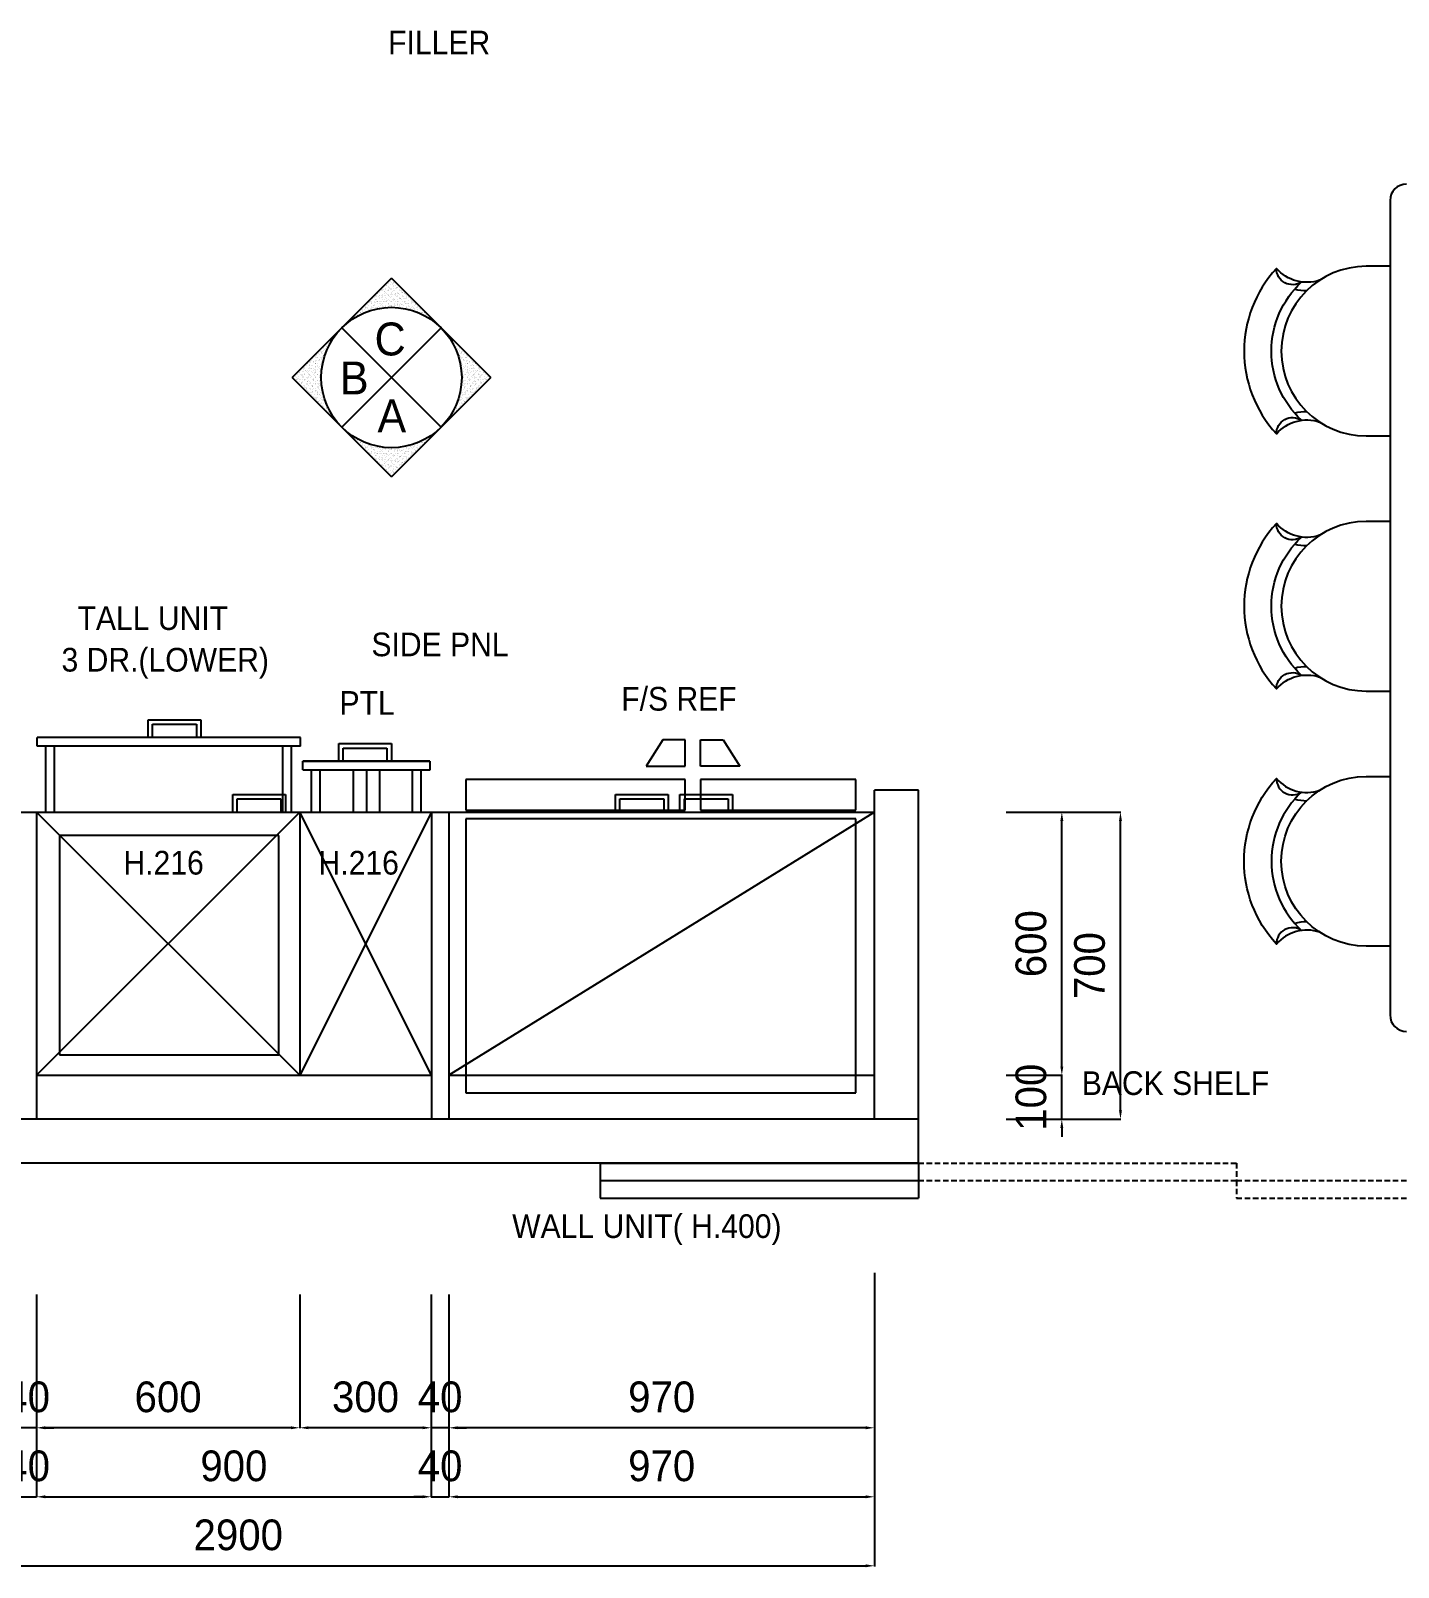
# Model space of a CAD drawing. Extents: x 0 to 79700, y -68 to 28499.
# Drawn here: x 23913 to 27030, y 15118 to 18620 of the extents above; entities that cross this region are included whole.
import ezdxf

# ---------------------------------------------------------------- set-up
doc = ezdxf.new("R2010")
doc.units = 0
doc.header["$LTSCALE"] = 50
doc.header["$MEASUREMENT"] = 0
doc.header["$PDMODE"] = 3
doc.linetypes.add('HIDDEN', pattern=[0.375, 0.25, -0.125])
doc.linetypes.add('HIDDEN2', pattern=[0.1875, 0.125, -0.0625])
doc.layers.get('0').update_dxf_attribs({"linetype": 'CONTINUOUS'})
doc.layers.get('DEFPOINTS').update_dxf_attribs({"linetype": 'CONTINUOUS'})
for name, color, linetype in [('DR', 7, 'CONTINUOUS'), ('FUR', 4, 'CONTINUOUS'), ('WALL', 2, 'CONTINUOUS')]:
    doc.layers.add(name, color=color, linetype=linetype)
doc.styles.add('돋움', font='')
doc.styles.get('돋움').set_extended_font_data('Dotum')
doc.dimstyles.new('KS', dxfattribs={"dimtxt": 70, "dimasz": 20, "dimexe": 1.2, "dimexo": 500, "dimtad": 0, "dimtoh": 1, "dimdec": 4, "dimdsep": 46, "dimtxsty": '돋움', "dimcen": 2.5, "dimadec": 0, "dimazin": 0, "dimtfac": 1, "dimtdec": 4, "dimtix": 1, "dimtmove": 1, "dimatfit": 3, "dimfxl": 1, "dimtvp": 1, "dimtolj": 1, "dimtzin": 0, "dimarcsym": 0})

# ---------------------------------------------------------------- blocks, each defined once
blk = doc.blocks.new('*D41')
at = {"color": 0, "linetype": 'Continuous', "lineweight": -2, "transparency": 16777216}
for p, q in [((22935.9, 15739.2), (22935.9, 15119.9)), ((25835.9, 15739.2), (25835.9, 15119.9)), ((22955.9, 15121.1), (25815.9, 15121.1))]:
    blk.add_line(p, q, dxfattribs=at)
at = {"color": 0, "linetype": 'Continuous', "transparency": 16777216}
for points in [[(22955.9, 15124.4), (22955.9, 15117.8), (22935.9, 15121.1)], [(25815.9, 15124.4), (25815.9, 15117.8), (25835.9, 15121.1)]]:
    blk.add_solid(points, dxfattribs=at)
at = {"layer": 'DEFPOINTS', "color": 0, "linetype": 'Continuous', "transparency": 16777216}
for p in [(22935.9, 16139.2), (25835.9, 16139.2), (25835.9, 15121.1)]:
    blk.add_point(p, dxfattribs=at)
at = {"color": 0, "linetype": 'Continuous', "transparency": 16777216, "insert": (24385.9, 15191.2), "char_height": 70, "attachment_point": 5, "style": '돋움'}
blk.add_mtext('\\A1;2900', dxfattribs=at)
blk = doc.blocks.new('*D51')
at = {"color": 0, "linetype": 'Continuous', "lineweight": -2, "transparency": 16777216}
for p, q in [((23925.9, 15739.2), (23925.9, 15277.2)), ((23865.9, 15278.4), (23845.9, 15278.4)), ((23885.9, 15278.4), (23925.9, 15278.4)), ((23945.9, 15278.4), (23965.9, 15278.4))]:
    blk.add_line(p, q, dxfattribs=at)
at = {"color": 0, "linetype": 'Continuous', "transparency": 16777216}
for points in [[(23865.9, 15281.8), (23865.9, 15275.1), (23885.9, 15278.4)], [(23945.9, 15281.8), (23945.9, 15275.1), (23925.9, 15278.4)]]:
    blk.add_solid(points, dxfattribs=at)
at = {"layer": 'DEFPOINTS', "color": 0, "linetype": 'Continuous', "transparency": 16777216}
for p in [(23885.9, 16139.2), (23925.9, 16139.2), (23925.9, 15278.4)]:
    blk.add_point(p, dxfattribs=at)
at = {"color": 0, "linetype": 'Continuous', "transparency": 16777216, "insert": (23905.9, 15348.5), "char_height": 70, "attachment_point": 5, "style": '돋움'}
blk.add_mtext('\\A1;40', dxfattribs=at)
blk = doc.blocks.new('*D52')
at = {"color": 0, "linetype": 'Continuous', "lineweight": -2, "transparency": 16777216}
for p, q in [((24825.9, 15739.2), (24825.9, 15277.2)), ((23945.9, 15278.4), (24805.9, 15278.4))]:
    blk.add_line(p, q, dxfattribs=at)
at = {"color": 0, "linetype": 'Continuous', "transparency": 16777216}
for points in [[(23945.9, 15281.8), (23945.9, 15275.1), (23925.9, 15278.4)], [(24805.9, 15281.8), (24805.9, 15275.1), (24825.9, 15278.4)]]:
    blk.add_solid(points, dxfattribs=at)
at = {"layer": 'DEFPOINTS', "color": 0, "linetype": 'Continuous', "transparency": 16777216}
for p in [(23925.9, 16139.2), (24825.9, 16139.2), (24825.9, 15278.4)]:
    blk.add_point(p, dxfattribs=at)
at = {"color": 0, "linetype": 'Continuous', "transparency": 16777216, "insert": (24375.9, 15348.5), "char_height": 70, "attachment_point": 5, "style": '돋움'}
blk.add_mtext('\\A1;900', dxfattribs=at)
blk = doc.blocks.new('*D53')
at = {"color": 0, "linetype": 'Continuous', "lineweight": -2, "transparency": 16777216}
for p, q in [((24865.9, 15739.2), (24865.9, 15277.2)), ((24805.9, 15278.4), (24785.9, 15278.4)), ((24825.9, 15278.4), (24865.9, 15278.4)), ((24885.9, 15278.4), (24905.9, 15278.4))]:
    blk.add_line(p, q, dxfattribs=at)
at = {"color": 0, "linetype": 'Continuous', "transparency": 16777216}
for points in [[(24805.9, 15281.8), (24805.9, 15275.1), (24825.9, 15278.4)], [(24885.9, 15281.8), (24885.9, 15275.1), (24865.9, 15278.4)]]:
    blk.add_solid(points, dxfattribs=at)
at = {"layer": 'DEFPOINTS', "color": 0, "linetype": 'Continuous', "transparency": 16777216}
for p in [(24825.9, 16139.2), (24865.9, 16139.2), (24865.9, 15278.4)]:
    blk.add_point(p, dxfattribs=at)
at = {"color": 0, "linetype": 'Continuous', "transparency": 16777216, "insert": (24845.9, 15348.5), "char_height": 70, "attachment_point": 5, "style": '돋움'}
blk.add_mtext('\\A1;40', dxfattribs=at)
blk = doc.blocks.new('*D54')
at = {"color": 0, "linetype": 'Continuous', "lineweight": -2, "transparency": 16777216}
for p, q in [((25835.9, 15739.2), (25835.9, 15277.2)), ((24885.9, 15278.4), (25815.9, 15278.4))]:
    blk.add_line(p, q, dxfattribs=at)
at = {"color": 0, "linetype": 'Continuous', "transparency": 16777216}
for points in [[(24885.9, 15281.8), (24885.9, 15275.1), (24865.9, 15278.4)], [(25815.9, 15281.8), (25815.9, 15275.1), (25835.9, 15278.4)]]:
    blk.add_solid(points, dxfattribs=at)
at = {"layer": 'DEFPOINTS', "color": 0, "linetype": 'Continuous', "transparency": 16777216}
for p in [(24865.9, 16139.2), (25835.9, 16139.2), (25835.9, 15278.4)]:
    blk.add_point(p, dxfattribs=at)
at = {"color": 0, "linetype": 'Continuous', "transparency": 16777216, "insert": (25350.9, 15348.5), "char_height": 70, "attachment_point": 5, "style": '돋움'}
blk.add_mtext('\\A1;970', dxfattribs=at)
blk = doc.blocks.new('*D55')
at = {"color": 0, "linetype": 'Continuous', "lineweight": -2, "transparency": 16777216}
for p, q in [((25835.9, 15789.2), (25835.9, 15434.5)), ((24865.9, 15739.2), (24865.9, 15434.5)), ((25815.9, 15435.7), (24885.9, 15435.7))]:
    blk.add_line(p, q, dxfattribs=at)
at = {"color": 0, "linetype": 'Continuous', "transparency": 16777216}
for points in [[(24885.9, 15439.1), (24885.9, 15432.4), (24865.9, 15435.7)], [(25815.9, 15439.1), (25815.9, 15432.4), (25835.9, 15435.7)]]:
    blk.add_solid(points, dxfattribs=at)
at = {"layer": 'DEFPOINTS', "color": 0, "linetype": 'Continuous', "transparency": 16777216}
for p in [(25835.9, 16889.2), (24865.9, 16839.2), (24865.9, 15435.7)]:
    blk.add_point(p, dxfattribs=at)
at = {"color": 0, "linetype": 'Continuous', "transparency": 16777216, "insert": (25350.9, 15505.8), "char_height": 70, "attachment_point": 5, "style": '돋움'}
blk.add_mtext('\\A1;970', dxfattribs=at)
blk = doc.blocks.new('*D56')
at = {"color": 0, "linetype": 'Continuous', "lineweight": -2, "transparency": 16777216}
for p, q in [((24825.9, 15739.2), (24825.9, 15434.5)), ((24805.9, 15435.7), (24785.9, 15435.7)), ((24865.9, 15435.7), (24825.9, 15435.7)), ((24885.9, 15435.7), (24905.9, 15435.7))]:
    blk.add_line(p, q, dxfattribs=at)
at = {"color": 0, "linetype": 'Continuous', "transparency": 16777216}
for points in [[(24805.9, 15439.1), (24805.9, 15432.4), (24825.9, 15435.7)], [(24885.9, 15439.1), (24885.9, 15432.4), (24865.9, 15435.7)]]:
    blk.add_solid(points, dxfattribs=at)
at = {"layer": 'DEFPOINTS', "color": 0, "linetype": 'Continuous', "transparency": 16777216}
for p in [(24825.9, 16839.2), (24865.9, 16839.2), (24825.9, 15435.7)]:
    blk.add_point(p, dxfattribs=at)
at = {"color": 0, "linetype": 'Continuous', "transparency": 16777216, "insert": (24845.9, 15505.8), "char_height": 70, "attachment_point": 5, "style": '돋움'}
blk.add_mtext('\\A1;40', dxfattribs=at)
blk = doc.blocks.new('*D57')
at = {"color": 0, "linetype": 'Continuous', "lineweight": -2, "transparency": 16777216}
for p, q in [((24525.9, 15739.2), (24525.9, 15434.5)), ((24805.9, 15435.7), (24545.9, 15435.7))]:
    blk.add_line(p, q, dxfattribs=at)
at = {"color": 0, "linetype": 'Continuous', "transparency": 16777216}
for points in [[(24545.9, 15439.1), (24545.9, 15432.4), (24525.9, 15435.7)], [(24805.9, 15439.1), (24805.9, 15432.4), (24825.9, 15435.7)]]:
    blk.add_solid(points, dxfattribs=at)
at = {"layer": 'DEFPOINTS', "color": 0, "linetype": 'Continuous', "transparency": 16777216}
for p in [(24525.9, 16839.2), (24825.9, 16839.2), (24525.9, 15435.7)]:
    blk.add_point(p, dxfattribs=at)
at = {"color": 0, "linetype": 'Continuous', "transparency": 16777216, "insert": (24675.9, 15505.8), "char_height": 70, "attachment_point": 5, "style": '돋움'}
blk.add_mtext('\\A1;300', dxfattribs=at)
blk = doc.blocks.new('*D58')
at = {"color": 0, "linetype": 'Continuous', "lineweight": -2, "transparency": 16777216}
for p, q in [((23925.9, 15739.2), (23925.9, 15434.5)), ((24505.9, 15435.7), (23945.9, 15435.7))]:
    blk.add_line(p, q, dxfattribs=at)
at = {"color": 0, "linetype": 'Continuous', "transparency": 16777216}
for points in [[(23945.9, 15439.1), (23945.9, 15432.4), (23925.9, 15435.7)], [(24505.9, 15439.1), (24505.9, 15432.4), (24525.9, 15435.7)]]:
    blk.add_solid(points, dxfattribs=at)
at = {"layer": 'DEFPOINTS', "color": 0, "linetype": 'Continuous', "transparency": 16777216}
for p in [(23925.9, 16839.2), (24525.9, 16839.2), (23925.9, 15435.7)]:
    blk.add_point(p, dxfattribs=at)
at = {"color": 0, "linetype": 'Continuous', "transparency": 16777216, "insert": (24225.9, 15505.8), "char_height": 70, "attachment_point": 5, "style": '돋움'}
blk.add_mtext('\\A1;600', dxfattribs=at)
blk = doc.blocks.new('*D59')
at = {"color": 0, "linetype": 'Continuous', "lineweight": -2, "transparency": 16777216}
for p, q in [((23885.9, 15739.2), (23885.9, 15434.5)), ((23865.9, 15435.7), (23845.9, 15435.7)), ((23925.9, 15435.7), (23885.9, 15435.7)), ((23945.9, 15435.7), (23965.9, 15435.7))]:
    blk.add_line(p, q, dxfattribs=at)
at = {"color": 0, "linetype": 'Continuous', "transparency": 16777216}
for points in [[(23865.9, 15439.1), (23865.9, 15432.4), (23885.9, 15435.7)], [(23945.9, 15439.1), (23945.9, 15432.4), (23925.9, 15435.7)]]:
    blk.add_solid(points, dxfattribs=at)
at = {"layer": 'DEFPOINTS', "color": 0, "linetype": 'Continuous', "transparency": 16777216}
for p in [(23885.9, 16839.2), (23925.9, 16839.2), (23885.9, 15435.7)]:
    blk.add_point(p, dxfattribs=at)
at = {"color": 0, "linetype": 'Continuous', "transparency": 16777216, "insert": (23905.9, 15505.8), "char_height": 70, "attachment_point": 5, "style": '돋움'}
blk.add_mtext('\\A1;40', dxfattribs=at)
blk = doc.blocks.new('REF-F')
at = {"color": 7, "linetype": 'HIDDEN2', "ltscale": 500}
for p, q in [((449, 804.5), (410.7, 744.4)), ((500, 804.5), (449, 804.5)), ((500, 744.4), (500, 804.5)), ((535, 804.5), (586, 804.5)), ((535, 744.4), (535, 804.5)), ((586, 804.5), (624.3, 744.4)), ((410.7, 744.4), (500, 744.4)), ((624.3, 744.4), (535, 744.4)), ((500, 714.4), (0, 714.4)), ((0, 714.4), (0, 644.4)), ((500, 644.4), (500, 714.4)), ((889, 714.4), (535, 714.4)), ((535, 714.4), (535, 644.4)), ((889, 644.4), (889, 714.4)), ((0, 644.4), (500, 644.4)), ((535, 644.4), (889, 644.4)), ((889, 624.4), (0, 624.4)), ((0, 624.4), (0, 0)), ((889, 0), (889, 624.4)), ((0, 0), (889, 0))]:
    blk.add_line(p, q, dxfattribs=at)
blk = doc.blocks.new('PTL')
at = {"color": 7, "linetype": 'Continuous'}
for p, q in [((-20, 96), (-20, 116)), ((270.1, 96), (270.1, 116)), ((-20, 96), (270.1, 96)), ((0, 0), (0, 96)), ((20, 0), (20, 96)), ((230.1, 0), (230.1, 96)), ((250.1, 0), (250.1, 96))]:
    blk.add_line(p, q, dxfattribs=at)
at = {"color": 7, "linetype": 'Continuous', "ltscale": 500}
for p, q in [((95, 96), (95, 0)), ((125, 96), (125, 0)), ((155, 96), (155, 0))]:
    blk.add_line(p, q, dxfattribs=at)
at = {"color": 7, "linetype": 'Continuous', "const_width": 5}
blk.add_lwpolyline([(-20, 116), (270.1, 116)], dxfattribs=at)
blk = doc.blocks.new('HANDLE')
at = {"color": 7, "linetype": 'Continuous', "ltscale": 500}
for p, q in [((92.2, 69.1), (212.2, 69.1)), ((92.2, 29.1), (92.2, 69.1)), ((102.2, 59.1), (202.2, 59.1)), ((102.2, 29.1), (102.2, 59.1)), ((202.2, 59.1), (202.2, 29.1)), ((212.2, 69.1), (212.2, 29.1))]:
    blk.add_line(p, q, dxfattribs=at)
blk = doc.blocks.new('D60')
at = {"color": 7, "linetype": 'Continuous'}
for p, q in [((-59.3, 250.3), (90.7, 250.3)), ((90.7, -329.7), (90.7, 270.3)), ((90.7, 270.3), (110.7, 270.3)), ((110.7, -329.7), (110.7, 270.3)), ((-59.3, 230.3), (90.7, 230.3)), ((-59.3, -289.7), (90.7, -289.7)), ((-59.3, -309.7), (90.7, -309.7)), ((90.7, -329.7), (110.7, -329.7))]:
    blk.add_line(p, q, dxfattribs=at)
blk = doc.blocks.new('DW')
at = {"color": 7, "linetype": 'HIDDEN2', "ltscale": 500}
for p, q in [((500, 500), (0, 500)), ((0, 500), (0, 0)), ((500, 0), (500, 500)), ((0, 0), (500, 0))]:
    blk.add_line(p, q, dxfattribs=at)
blk = doc.blocks.new('*X27')
at = {"color": 0, "linetype": 'Continuous'}
for p, q in [((3706.6, 5782.1), (3706.6, 5782.1)), ((3708.7, 5780.7), (3708.7, 5780.7)), ((3710.3, 5784.2), (3710.3, 5784.2)), ((3710.8, 5783.3), (3710.8, 5783.3)), ((3711.8, 5781.3), (3711.8, 5781.3)), ((3712.2, 5788.4), (3712.2, 5788.4)), ((3713.4, 5783.7), (3713.4, 5783.7)), ((3715.3, 5779.6), (3715.3, 5779.6)), ((3717.5, 5784.2), (3717.5, 5784.2)), ((3717.8, 5785.9), (3717.8, 5785.9)), ((3718.1, 5794.6), (3718.1, 5794.6)), ((3720.1, 5793.4), (3720.1, 5793.4)), ((3720.2, 5793.3), (3720.2, 5793.3)), ((3721, 5792.5), (3721, 5792.5)), ((3722.2, 5782.1), (3722.2, 5782.1)), ((3722.3, 5797.8), (3722.3, 5797.8)), ((3723.8, 5801), (3723.8, 5801)), ((3724.3, 5800.7), (3724.3, 5800.7)), ((3724.3, 5785.1), (3724.3, 5785.1)), ((3724.3, 5780.8), (3724.3, 5780.8)), ((3724.6, 5791.1), (3724.6, 5791.1)), ((3724.9, 5781.5), (3724.9, 5781.5)), ((3725.4, 5788.5), (3725.4, 5788.5)), ((3726.3, 5798.3), (3726.3, 5798.3)), ((3726.9, 5785.5), (3726.9, 5785.5)), ((3727.8, 5788.5), (3727.8, 5788.5)), ((3729.6, 5807.2), (3729.6, 5807.2)), ((3730.1, 5802.3), (3730.1, 5802.3)), ((3730.3, 5784), (3730.3, 5784)), ((3730.7, 5805.7), (3730.7, 5805.7)), ((3730.9, 5786), (3730.9, 5786)), ((3731, 5796), (3731, 5796)), ((3731.3, 5786.4), (3731.3, 5786.4)), ((3731.3, 5783.1), (3731.3, 5783.1)), ((3731.8, 5805.8), (3731.8, 5805.8)), ((3733.1, 5799.2), (3733.1, 5799.2)), ((3733.7, 5794.7), (3733.7, 5794.7)), ((3735.1, 5797.8), (3735.1, 5797.8)), ((3735.6, 5779.2), (3735.6, 5779.2)), ((3735.7, 5799.6), (3735.7, 5799.6)), ((3735.8, 5793.3), (3735.8, 5793.3)), ((3736, 5796.9), (3736, 5796.9)), ((3737.1, 5800.7), (3737.1, 5800.7)), ((3737.4, 5791), (3737.4, 5791)), ((3737.7, 5786.9), (3737.7, 5786.9)), ((3737.7, 5782.1), (3737.7, 5782.1)), ((3737.7, 5781.4), (3737.7, 5781.4)), ((3739.3, 5801), (3739.3, 5801)), ((3739.8, 5800.1), (3739.8, 5800.1)), ((3739.8, 5780.8), (3739.8, 5780.8)), ((3740.3, 5787.2), (3740.3, 5787.2)), ((3740.4, 5792.9), (3740.4, 5792.9)), ((3743.4, 5788.5), (3743.4, 5788.5)), ((3744.1, 5796.2), (3744.1, 5796.2)), ((3744.4, 5787.8), (3744.4, 5787.8)), ((3744.4, 5786.6), (3744.4, 5786.6)), ((3745.4, 5788.4), (3745.4, 5788.4)), ((3746.3, 5787.5), (3746.3, 5787.5)), ((3750.6, 5783.5), (3750.6, 5783.5)), ((3751.2, 5788.7), (3751.2, 5788.7)), ((3751.2, 5781.9), (3751.2, 5781.9)), ((3753.3, 5782.2), (3753.3, 5782.2)), ((3755.4, 5780.8), (3755.4, 5780.8)), ((3670.7, 5747.8), (3670.7, 5747.8)), ((3672, 5744.4), (3672, 5744.4)), ((3677.6, 5750.8), (3677.6, 5750.8)), ((3679.4, 5756.4), (3679.4, 5756.4)), ((3679.6, 5753.4), (3679.6, 5753.4)), ((3679.7, 5746.8), (3679.7, 5746.8)), ((3680.5, 5757), (3680.5, 5757)), ((3681.4, 5756.2), (3681.4, 5756.2)), ((3682.2, 5753.7), (3682.2, 5753.7)), ((3683.5, 5757), (3683.5, 5757)), ((3685.6, 5755.6), (3685.6, 5755.6)), ((3685.7, 5752.2), (3685.7, 5752.2)), ((3686.1, 5761.6), (3686.1, 5761.6)), ((3686.3, 5754.2), (3686.3, 5754.2)), ((3686.5, 5752), (3686.5, 5752)), ((3687.6, 5744.5), (3687.6, 5744.5)), ((3689.2, 5763.3), (3689.2, 5763.3)), ((3690.5, 5766), (3690.5, 5766)), ((3690.7, 5747.6), (3690.7, 5747.6)), ((3691.1, 5767.8), (3691.1, 5767.8)), ((3691.6, 5746.8), (3691.6, 5746.8)), ((3692.6, 5766.5), (3692.6, 5766.5)), ((3692.9, 5756.9), (3692.9, 5756.9)), ((3693.1, 5755.1), (3693.1, 5755.1)), ((3693.2, 5750.8), (3693.2, 5750.8)), ((3693.2, 5747.3), (3693.2, 5747.3)), ((3695, 5769.5), (3695, 5769.5)), ((3695.2, 5768.3), (3695.2, 5768.3)), ((3695.5, 5761.4), (3695.5, 5761.4)), ((3695.7, 5755.5), (3695.7, 5755.5)), ((3696.4, 5760.6), (3696.4, 5760.6)), ((3697.2, 5768.2), (3697.2, 5768.2)), ((3698.6, 5771.2), (3698.6, 5771.2)), ((3698.9, 5761.5), (3698.9, 5761.5)), ((3699.1, 5757), (3699.1, 5757)), ((3699.3, 5751.9), (3699.3, 5751.9)), ((3699.8, 5756), (3699.8, 5756)), ((3700.3, 5775.2), (3700.3, 5775.2)), ((3700.7, 5775.9), (3700.7, 5775.9)), ((3700.8, 5756.6), (3700.8, 5756.6)), ((3701.2, 5774.4), (3701.2, 5774.4)), ((3701.2, 5755.7), (3701.2, 5755.7)), ((3702, 5769.2), (3702, 5769.2)), ((3703.1, 5744.5), (3703.1, 5744.5)), ((3704.6, 5769.6), (3704.6, 5769.6)), ((3704.7, 5763.4), (3704.7, 5763.4)), ((3705.4, 5776.3), (3705.4, 5776.3)), ((3705.5, 5770.4), (3705.5, 5770.4)), ((3705.7, 5766.7), (3705.7, 5766.7)), ((3705.7, 5752), (3705.7, 5752)), ((3706, 5757.1), (3706, 5757.1)), ((3706.3, 5747.4), (3706.3, 5747.4)), ((3706.6, 5756.9), (3706.6, 5756.9)), ((3706.7, 5751.2), (3706.7, 5751.2)), ((3708.6, 5770.1), (3708.6, 5770.1)), ((3708.8, 5750.8), (3708.8, 5750.8)), ((3709.2, 5757.2), (3709.2, 5757.2)), ((3710.5, 5765.8), (3710.5, 5765.8)), ((3710.6, 5769.6), (3710.6, 5769.6)), ((3711, 5747.2), (3711, 5747.2)), ((3711.2, 5744.6), (3711.2, 5744.6)), ((3711.4, 5765), (3711.4, 5765)), ((3712.1, 5771.7), (3712.1, 5771.7)), ((3712.4, 5762), (3712.4, 5762)), ((3712.7, 5768.2), (3712.7, 5768.2)), ((3712.8, 5752.4), (3712.8, 5752.4)), ((3713.2, 5757.8), (3713.2, 5757.8)), ((3713.8, 5744.9), (3713.8, 5744.9)), ((3714.7, 5757), (3714.7, 5757)), ((3715.4, 5771), (3715.4, 5771)), ((3715.8, 5761), (3715.8, 5761)), ((3716.2, 5778.8), (3716.2, 5778.8)), ((3716.3, 5775.9), (3716.3, 5775.9)), ((3716.8, 5755.7), (3716.8, 5755.7)), ((3717.8, 5745.4), (3717.8, 5745.4)), ((3718, 5771.4), (3718, 5771.4)), ((3718.2, 5776.3), (3718.2, 5776.3)), ((3718.5, 5766.6), (3718.5, 5766.6)), ((3718.7, 5744.5), (3718.7, 5744.5)), ((3718.8, 5757), (3718.8, 5757)), ((3719.1, 5747.4), (3719.1, 5747.4)), ((3720, 5758.7), (3720, 5758.7)), ((3720.3, 5763.4), (3720.3, 5763.4)), ((3720.6, 5774.8), (3720.6, 5774.8)), ((3720.8, 5756.4), (3720.8, 5756.4)), ((3721.7, 5755.6), (3721.7, 5755.6)), ((3722.1, 5771.9), (3722.1, 5771.9)), ((3722.6, 5759), (3722.6, 5759)), ((3724.4, 5750.9), (3724.4, 5750.9)), ((3724.6, 5746.3), (3724.6, 5746.3)), ((3725.2, 5771.8), (3725.2, 5771.8)), ((3725.5, 5770.2), (3725.5, 5770.2)), ((3725.5, 5762.2), (3725.5, 5762.2)), ((3725.8, 5752.6), (3725.8, 5752.6)), ((3726, 5751.6), (3726, 5751.6)), ((3726.2, 5769.6), (3726.2, 5769.6)), ((3726.5, 5769.4), (3726.5, 5769.4)), ((3726.7, 5759.5), (3726.7, 5759.5)), ((3727.2, 5746.7), (3727.2, 5746.7)), ((3728.3, 5768.2), (3728.3, 5768.2)), ((3728.9, 5772.8), (3728.9, 5772.8)), ((3730.2, 5757.1), (3730.2, 5757.1)), ((3730.8, 5765.4), (3730.8, 5765.4)), ((3731, 5747), (3731, 5747)), ((3731.3, 5747.2), (3731.3, 5747.2)), ((3731.5, 5773.1), (3731.5, 5773.1)), ((3731.7, 5776.8), (3731.7, 5776.8)), ((3731.9, 5775.9), (3731.9, 5775.9)), ((3731.9, 5746.2), (3731.9, 5746.2)), ((3732, 5767.1), (3732, 5767.1)), ((3732.3, 5757.5), (3732.3, 5757.5)), ((3732.3, 5755.7), (3732.3, 5755.7)), ((3732.6, 5747.9), (3732.6, 5747.9)), ((3733.5, 5760.4), (3733.5, 5760.4)), ((3734.3, 5744.6), (3734.3, 5744.6)), ((3735.5, 5773.7), (3735.5, 5773.7)), ((3735.8, 5760.8), (3735.8, 5760.8)), ((3735.9, 5763.4), (3735.9, 5763.4)), ((3736.1, 5760.8), (3736.1, 5760.8)), ((3736.7, 5760), (3736.7, 5760)), ((3738, 5771.8), (3738, 5771.8)), ((3738.1, 5748.1), (3738.1, 5748.1)), ((3738.3, 5762.1), (3738.3, 5762.1)), ((3738.6, 5752.5), (3738.6, 5752.5)), ((3739.9, 5750.9), (3739.9, 5750.9)), ((3740.1, 5761.3), (3740.1, 5761.3)), ((3740.6, 5774.6), (3740.6, 5774.6)), ((3740.7, 5748.4), (3740.7, 5748.4)), ((3741.1, 5756), (3741.1, 5756)), ((3741.5, 5773.7), (3741.5, 5773.7)), ((3741.8, 5769.6), (3741.8, 5769.6)), ((3742.3, 5774.6), (3742.3, 5774.6)), ((3743.9, 5768.3), (3743.9, 5768.3)), ((3744.8, 5776.9), (3744.8, 5776.9)), ((3744.8, 5749), (3744.8, 5749)), ((3744.9, 5774.9), (3744.9, 5774.9)), ((3745.1, 5767.3), (3745.1, 5767.3)), ((3745.4, 5757.7), (3745.4, 5757.7)), ((3745.7, 5748), (3745.7, 5748)), ((3745.8, 5769.8), (3745.8, 5769.8)), ((3745.8, 5757.1), (3745.8, 5757.1)), ((3746, 5751.4), (3746, 5751.4)), ((3746.9, 5762.2), (3746.9, 5762.2)), ((3747, 5750.6), (3747, 5750.6)), ((3747.4, 5776), (3747.4, 5776)), ((3747.9, 5755.8), (3747.9, 5755.8)), ((3749, 5775.4), (3749, 5775.4)), ((3749.5, 5762.6), (3749.5, 5762.6)), ((3749.8, 5744.6), (3749.8, 5744.6)), ((3750.8, 5765.2), (3750.8, 5765.2)), ((3751.3, 5746.6), (3751.3, 5746.6)), ((3751.5, 5772.2), (3751.5, 5772.2)), ((3751.5, 5763.4), (3751.5, 5763.4)), ((3751.6, 5749.9), (3751.6, 5749.9)), ((3751.7, 5764.4), (3751.7, 5764.4)), ((3751.8, 5762.6), (3751.8, 5762.6)), ((3752.1, 5753), (3752.1, 5753)), ((3753.6, 5763.1), (3753.6, 5763.1)), ((3754.2, 5750.2), (3754.2, 5750.2)), ((3755.5, 5750.9), (3755.5, 5750.9)), ((3755.6, 5779), (3755.6, 5779)), ((3755.8, 5776.3), (3755.8, 5776.3)), ((3756.1, 5760.4), (3756.1, 5760.4)), ((3756.5, 5778.1), (3756.5, 5778.1)), ((3757.3, 5769.6), (3757.3, 5769.6)), ((3757.5, 5776.9), (3757.5, 5776.9)), ((3757.9, 5767.2), (3757.9, 5767.2)), ((3758.2, 5757.6), (3758.2, 5757.6)), ((3758.2, 5750.8), (3758.2, 5750.8)), ((3758.4, 5776.7), (3758.4, 5776.7)), ((3758.5, 5748), (3758.5, 5748)), ((3759.4, 5768.3), (3759.4, 5768.3)), ((3760.4, 5764), (3760.4, 5764)), ((3760.9, 5774.2), (3760.9, 5774.2)), ((3761.1, 5755.8), (3761.1, 5755.8)), ((3761.4, 5757.1), (3761.4, 5757.1)), ((3762, 5755), (3762, 5755)), ((3762.5, 5777.2), (3762.5, 5777.2)), ((3763, 5776), (3763, 5776)), ((3763, 5764.3), (3763, 5764.3)), ((3763.5, 5755.8), (3763.5, 5755.8)), ((3764.6, 5772.4), (3764.6, 5772.4)), ((3764.9, 5762.8), (3764.9, 5762.8)), ((3765, 5751.6), (3765, 5751.6)), ((3765.2, 5753.1), (3765.2, 5753.1)), ((3765.4, 5744.6), (3765.4, 5744.6)), ((3765.9, 5769.6), (3765.9, 5769.6)), ((3766.3, 5751), (3766.3, 5751)), ((3766.8, 5768.7), (3766.8, 5768.7)), ((3767, 5763.5), (3767, 5763.5)), ((3767.1, 5764.9), (3767.1, 5764.9)), ((3767.6, 5752), (3767.6, 5752)), ((3771.1, 5764.8), (3771.1, 5764.8)), ((3771.1, 5751), (3771.1, 5751)), ((3771.3, 5746.4), (3771.3, 5746.4)), ((3771.4, 5767.7), (3771.4, 5767.7)), ((3771.7, 5758.1), (3771.7, 5758.1)), ((3771.7, 5752.5), (3771.7, 5752.5)), ((3772, 5748.5), (3772, 5748.5)), ((3772.2, 5745.6), (3772.2, 5745.6)), ((3773.9, 5765.8), (3773.9, 5765.8)), ((3776.1, 5760.2), (3776.1, 5760.2)), ((3776.9, 5757.2), (3776.9, 5757.2)), ((3777, 5759.4), (3777, 5759.4)), ((3777.7, 5762.7), (3777.7, 5762.7)), ((3778, 5753.1), (3778, 5753.1)), ((3778.5, 5753.4), (3778.5, 5753.4)), ((3779, 5755.8), (3779, 5755.8)), ((3781, 5744.6), (3781, 5744.6)), ((3781.1, 5753.8), (3781.1, 5753.8)), ((3781.4, 5755.4), (3781.4, 5755.4)), ((3785.1, 5754.3), (3785.1, 5754.3)), ((3785.1, 5748.6), (3785.1, 5748.6)), ((3786.4, 5750.8), (3786.4, 5750.8)), ((3786.6, 5751), (3786.6, 5751)), ((3787.3, 5750), (3787.3, 5750)), ((3791.6, 5746), (3791.6, 5746)), ((3796.5, 5744.7), (3796.5, 5744.7)), ((3635.3, 5712.7), (3635.3, 5712.7)), ((3641.3, 5717.3), (3641.3, 5717.3)), ((3648, 5722.5), (3648, 5722.5)), ((3648.5, 5723.4), (3648.5, 5723.4)), ((3651.1, 5723.7), (3651.1, 5723.7)), ((3654.5, 5727.4), (3654.5, 5727.4)), ((3654.6, 5725.7), (3654.6, 5725.7)), ((3655.2, 5724.2), (3655.2, 5724.2)), ((3655.9, 5725.1), (3655.9, 5725.1)), ((3660.5, 5732), (3660.5, 5732)), ((3660.5, 5731.9), (3660.5, 5731.9)), ((3661.6, 5738), (3661.6, 5738)), ((3662.6, 5730.5), (3662.6, 5730.5)), ((3664, 5738.4), (3664, 5738.4)), ((3665.9, 5734), (3665.9, 5734)), ((3666.1, 5738.2), (3666.1, 5738.2)), ((3667.2, 5737.2), (3667.2, 5737.2)), ((3670.8, 5739.2), (3670.8, 5739.2)), ((3673.4, 5739.6), (3673.4, 5739.6)), ((3673.7, 5742.2), (3673.7, 5742.2)), ((3674, 5732.5), (3674, 5732.5)), ((3674.1, 5743.1), (3674.1, 5743.1)), ((3675.7, 5743.3), (3675.7, 5743.3)), ((3676.6, 5742.4), (3676.6, 5742.4)), ((3677.5, 5740.1), (3677.5, 5740.1)), ((3680, 5737.2), (3680, 5737.2)), ((3680.9, 5738.4), (3680.9, 5738.4)), ((3681.7, 5738.3), (3681.7, 5738.3)), ((3684.3, 5741), (3684.3, 5741)), ((3686.8, 5742.3), (3686.8, 5742.3)), ((3686.9, 5741.4), (3686.9, 5741.4)), ((3689.7, 5743.1), (3689.7, 5743.1)), ((3690.9, 5741.9), (3690.9, 5741.9)), ((3696, 5742.8), (3696, 5742.8)), ((3697.7, 5742.8), (3697.7, 5742.8)), ((3699.6, 5742.3), (3699.6, 5742.3)), ((3700.3, 5743.1), (3700.3, 5743.1)), ((3704.4, 5743.7), (3704.4, 5743.7)), ((3705.2, 5743.2), (3705.2, 5743.2)), ((3713.1, 5742.8), (3713.1, 5742.8)), ((3716, 5742.6), (3716, 5742.6)), ((3720.8, 5743.2), (3720.8, 5743.2)), ((3751.9, 5743.2), (3751.9, 5743.2)), ((3752.5, 5743.3), (3752.5, 5743.3)), ((3756.3, 5742), (3756.3, 5742)), ((3765.5, 5743.5), (3765.5, 5743.5)), ((3767.5, 5743.3), (3767.5, 5743.3)), ((3769.6, 5739.3), (3769.6, 5739.3)), ((3772.2, 5739.7), (3772.2, 5739.7)), ((3772.3, 5738.8), (3772.3, 5738.8)), ((3775.1, 5738.4), (3775.1, 5738.4)), ((3776.3, 5740.2), (3776.3, 5740.2)), ((3776.6, 5741.6), (3776.6, 5741.6)), ((3778.3, 5743.4), (3778.3, 5743.4)), ((3781.6, 5737), (3781.6, 5737)), ((3782.5, 5736.2), (3782.5, 5736.2)), ((3783.1, 5743.3), (3783.1, 5743.3)), ((3783.1, 5741.1), (3783.1, 5741.1)), ((3785.4, 5739), (3785.4, 5739)), ((3785.7, 5741.4), (3785.7, 5741.4)), ((3789.7, 5742), (3789.7, 5742)), ((3790.7, 5738.5), (3790.7, 5738.5)), ((3791.8, 5743.9), (3791.8, 5743.9)), ((3792.2, 5734.3), (3792.2, 5734.3)), ((3796.5, 5742.9), (3796.5, 5742.9)), ((3796.6, 5741.4), (3796.6, 5741.4)), ((3797.5, 5740.6), (3797.5, 5740.6)), ((3798.2, 5738.9), (3798.2, 5738.9)), ((3798.5, 5729.3), (3798.5, 5729.3)), ((3800.6, 5732.1), (3800.6, 5732.1)), ((3801.1, 5730.5), (3801.1, 5730.5)), ((3801.9, 5736.6), (3801.9, 5736.6)), ((3802.7, 5730.8), (3802.7, 5730.8)), ((3803.7, 5730.9), (3803.7, 5730.9)), ((3805.2, 5734.5), (3805.2, 5734.5)), ((3806.8, 5732), (3806.8, 5732)), ((3807.8, 5731.4), (3807.8, 5731.4)), ((3807.8, 5731.2), (3807.8, 5731.2)), ((3810.3, 5726), (3810.3, 5726)), ((3812, 5729.8), (3812, 5729.8)), ((3812.1, 5727.2), (3812.1, 5727.2)), ((3817.1, 5722.6), (3817.1, 5722.6)), ((3818, 5721.8), (3818, 5721.8)), ((3819.2, 5719.9), (3819.2, 5719.9)), ((3820.2, 5719.7), (3820.2, 5719.7)), ((3822.3, 5718.3), (3822.3, 5718.3)), ((3822.4, 5717.8), (3822.4, 5717.8)), ((3827.3, 5713.2), (3827.3, 5713.2)), ((3828.3, 5712.4), (3828.3, 5712.4)), ((3832.6, 5708.4), (3832.6, 5708.4)), ((3837.6, 5703.9), (3837.6, 5703.9)), ((3838.5, 5703), (3838.5, 5703))]:
    blk.add_line(p, q, dxfattribs=at)
blk = doc.blocks.new('ABCD')
at = {"color": 7, "linetype": 'Continuous'}
for p, q in [((-226.3, 226.3), (-113.1, 339.4)), ((0, 226.3), (-113.1, 339.4)), ((-226.3, 226.3), (-339.4, 113.1)), ((-226.3, 226.3), (0, 0)), ((0, 226.3), (-226.3, 0)), ((0, 226.3), (113.1, 113.1)), ((-226.3, 0), (-339.4, 113.1)), ((0, 0), (113.1, 113.1)), ((-226.3, 0), (-113.1, -113.1)), ((0, 0), (-113.1, -113.1))]:
    blk.add_line(p, q, dxfattribs=at)
blk.add_circle((-113.1, 113.1), 160, dxfattribs=at)
blk.add_blockref('*X27', (-3845.3, -5470.3), dxfattribs=at)
at = {"color": 7, "linetype": 'Continuous', "xscale": -1}
for p, rotation in [((5470.3, 3845.3), 90.00000000000007), ((-3845.3, 5696.6), 180)]:
    blk.add_blockref('*X27', p, dxfattribs=dict(at, rotation=rotation))
at = {"color": 7, "linetype": 'Continuous', "rotation": 269.9999999999999}
blk.add_blockref('*X27', (-5696.6, 3845.3), dxfattribs=at)
blk = doc.blocks.new('*D60')
at = {"color": 0, "linetype": 'Continuous', "lineweight": -2, "transparency": 16777216}
for p, q in [((26135.9, 16839.2), (26397.7, 16839.2)), ((26396.5, 16159.2), (26396.5, 16819.2)), ((26135.9, 16139.2), (26397.7, 16139.2))]:
    blk.add_line(p, q, dxfattribs=at)
at = {"color": 0, "linetype": 'Continuous', "transparency": 16777216}
for points in [[(26393.2, 16819.2), (26399.9, 16819.2), (26396.5, 16839.2)], [(26393.2, 16159.2), (26399.9, 16159.2), (26396.5, 16139.2)]]:
    blk.add_solid(points, dxfattribs=at)
at = {"layer": 'DEFPOINTS', "color": 0, "linetype": 'Continuous', "transparency": 16777216}
for p in [(25835.9, 16839.2), (26396.5, 16839.2), (25835.9, 16139.2)]:
    blk.add_point(p, dxfattribs=at)
at = {"color": 0, "linetype": 'Continuous', "transparency": 16777216, "insert": (26326.4, 16489.2), "char_height": 70, "attachment_point": 5, "rotation": 90, "style": '돋움'}
blk.add_mtext('\\A1;700', dxfattribs=at)
blk = doc.blocks.new('*D61')
at = {"color": 0, "linetype": 'Continuous', "lineweight": -2, "transparency": 16777216}
for p, q in [((26135.9, 16839.2), (26264.1, 16839.2)), ((26262.9, 16259.2), (26262.9, 16819.2))]:
    blk.add_line(p, q, dxfattribs=at)
at = {"color": 0, "linetype": 'Continuous', "transparency": 16777216}
for points in [[(26259.5, 16819.2), (26266.2, 16819.2), (26262.9, 16839.2)], [(26259.5, 16259.2), (26266.2, 16259.2), (26262.9, 16239.2)]]:
    blk.add_solid(points, dxfattribs=at)
at = {"layer": 'DEFPOINTS', "color": 0, "linetype": 'Continuous', "transparency": 16777216}
for p in [(25835.9, 16839.2), (26262.9, 16839.2), (25835.9, 16239.2)]:
    blk.add_point(p, dxfattribs=at)
at = {"color": 0, "linetype": 'Continuous', "transparency": 16777216, "insert": (26192.8, 16539.2), "char_height": 70, "attachment_point": 5, "rotation": 90, "style": '돋움'}
blk.add_mtext('\\A1;600', dxfattribs=at)
blk = doc.blocks.new('*D62')
at = {"color": 0, "linetype": 'Continuous', "lineweight": -2, "transparency": 16777216}
for p, q in [((26262.9, 16259.2), (26262.9, 16279.2)), ((26135.9, 16239.2), (26264.1, 16239.2)), ((26262.9, 16139.2), (26262.9, 16239.2)), ((26135.9, 16139.2), (26264.1, 16139.2)), ((26262.9, 16119.2), (26262.9, 16099.2))]:
    blk.add_line(p, q, dxfattribs=at)
at = {"color": 0, "linetype": 'Continuous', "transparency": 16777216}
for points in [[(26259.5, 16259.2), (26266.2, 16259.2), (26262.9, 16239.2)], [(26259.5, 16119.2), (26266.2, 16119.2), (26262.9, 16139.2)]]:
    blk.add_solid(points, dxfattribs=at)
at = {"layer": 'DEFPOINTS', "color": 0, "linetype": 'Continuous', "transparency": 16777216}
for p in [(25835.9, 16239.2), (26262.9, 16239.2), (25835.9, 16139.2)]:
    blk.add_point(p, dxfattribs=at)
at = {"color": 0, "linetype": 'Continuous', "transparency": 16777216, "insert": (26192.8, 16189.2), "char_height": 70, "attachment_point": 5, "rotation": 90, "style": '돋움'}
blk.add_mtext('\\A1;100', dxfattribs=at)

msp = doc.modelspace()

# ---------------------------------------------------------------- linework, layer by layer
at = {"color": 7, "linetype": 'Continuous', "ltscale": 500}
for p, q in [((23535.93187, 16839.24026), (25835.93187, 16839.24026)), ((23925.93187, 16839.24026), (24525.93187, 16239.24026)), ((24525.93187, 16839.24026), (23925.93187, 16239.24026)), ((23925.93187, 16839.24026), (23925.93187, 16139.24026)), ((24825.93187, 16839.24026), (24525.93187, 16239.24026)), ((24825.93187, 16239.24026), (24525.93187, 16839.24026)), ((24525.93187, 16839.24026), (24525.93187, 16239.24026)), ((24825.93187, 16839.24026), (24825.93187, 16139.24026)), ((25835.93187, 16839.24026), (24865.93187, 16239.24026)), ((24865.93187, 16839.24026), (24865.93187, 16139.24026)), ((23925.93187, 16239.24026), (24825.93187, 16239.24026)), ((24865.93187, 16239.24026), (25835.93187, 16239.24026))]:
    msp.add_line(p, q, dxfattribs=at)
at = {"layer": 'DR', "linetype": 'Continuous'}
for p, q in [((25210.93187, 16039.24026), (25935.93187, 16039.24026)), ((25210.93187, 16039.24026), (25210.93187, 15999.24026)), ((25935.93187, 16039.24026), (25935.93187, 15999.24026)), ((25935.93187, 16039.24026), (25935.93187, 15999.24026)), ((25210.93187, 15999.24026), (25935.93187, 15999.24026)), ((25210.93187, 15999.24026), (25935.93187, 15999.24026)), ((25210.93187, 15999.24026), (25210.93187, 15959.24026)), ((25935.93187, 15999.24026), (25935.93187, 15959.24026)), ((25935.93187, 15999.24026), (25935.93187, 15959.24026)), ((25210.93187, 15959.24026), (25935.93187, 15959.24026))]:
    msp.add_line(p, q, dxfattribs=at)
at = {"layer": 'DR', "linetype": 'HIDDEN'}
for p, q in [((25935.93187, 16039.24026), (26660.93187, 16039.24026)), ((26660.93187, 16039.24026), (26660.93187, 15999.24026)), ((25935.93187, 15999.24026), (26660.93187, 15999.24026)), ((26660.93187, 15999.24026), (27385.93187, 15999.24026)), ((26660.93187, 15999.24026), (26660.93187, 15959.24026)), ((26660.93187, 15959.24026), (27385.93187, 15959.24026))]:
    msp.add_line(p, q, dxfattribs=at)
at = {"layer": 'FUR'}
msp.add_line((27010.93187, 18233.1375), (27010.93187, 16376.74026), dxfattribs=at)
for points in [[(26850.5318, 18051.62337, -0.3074486163), (26752.12004, 18078.48198, 0.3908193799), (26752.12004, 17701.2375, -0.3074486163), (26850.5318, 17728.09611)], [(26752.12004, 17701.2375, -0.6084109933), (26809.04701, 17732.19469, -0.4337942745), (26809.04701, 18047.52479, -0.6084109933), (26752.12004, 18078.48198)], [(27010.93187, 18083.28474), (26956.57781, 18083.28474, 1), (26956.57781, 17696.43474), (27010.93187, 17696.43474)], [(26850.5318, 17470.22613, -0.3074486163), (26752.12004, 17497.08474, 0.3908193799), (26752.12004, 17119.84026, -0.3074486163), (26850.5318, 17146.69887)], [(26752.12004, 17119.84026, -0.6084109933), (26809.04701, 17150.79745, -0.4337942745), (26809.04701, 17466.12755, -0.6084109933), (26752.12004, 17497.08474)], [(27010.93187, 17501.8875), (26956.57781, 17501.8875, 1), (26956.57781, 17115.0375), (27010.93187, 17115.0375)], [(27010.93187, 16533.64026), (26956.57781, 16533.64026, -1), (26956.57781, 16920.49026), (27010.93187, 16920.49026)], [(26850.5318, 16565.30163, 0.3074486163), (26752.12004, 16538.44302, -0.3908193799), (26752.12004, 16915.6875, 0.3074486163), (26850.5318, 16888.82889)], [(26752.12004, 16915.6875, 0.6084109933), (26809.04701, 16884.73031, 0.4337942745), (26809.04701, 16569.40021, 0.6084109933), (26752.12004, 16538.44302)]]:
    msp.add_lwpolyline(points, format="xyb", dxfattribs=at)
for centre, radius, start, end in [((27048.43187, 18233.1375), 37.5, 90, 180), ((26821.10142, 18137.51147), 109.54048, 255.45194536, 270.0296222), ((26821.10142, 17642.20801), 109.54048, 89.9703778, 104.54805464), ((26821.10142, 17556.11423), 109.54048, 255.45194536, 270.0296222), ((26821.10142, 17060.81077), 109.54048, 89.9703778, 104.54805464), ((26821.10142, 16974.71699), 109.54048, 255.45194536, 270.0296222), ((26821.10142, 16479.41353), 109.54048, 89.9703778, 104.54805464), ((27048.43187, 16376.74026), 37.5, 180, 270)]:
    msp.add_arc(centre, radius, start, end, dxfattribs=at)
at = {"layer": 'WALL'}
for p, q in [((25835.93187, 16139.24026), (25835.93187, 16889.24026)), ((25935.93187, 16889.24026), (25835.93187, 16889.24026)), ((25935.93187, 16039.24026), (25935.93187, 16889.24026)), ((25935.93187, 16139.24026), (22935.93187, 16139.24026)), ((25935.93187, 16039.24026), (22536.39787, 16039.24026))]:
    msp.add_line(p, q, dxfattribs=at)

# ---------------------------------------------------------------- block references
at = {"color": 7, "linetype": 'Continuous', "ltscale": 500}
for name, p in [('ABCD', (24848.17798, 17716.62081)), ('HANDLE', (24088.39957, 16980.13275)), ('HANDLE', (24522.56916, 16926.13275)), ('REF-F', (24904.6536, 16199.28535)), ('PTL', (24552.85855, 16839.24026)), ('HANDLE', (24281.02869, 16810.13275)), ('HANDLE', (25153.31541, 16810.13275)), ('HANDLE', (25300.4481, 16810.13275)), ('DW', (23978.08824, 16285.87869))]:
    msp.add_blockref(name, p, dxfattribs=at)
at = {"color": 7, "linetype": 'Continuous', "ltscale": 500, "rotation": 90}
msp.add_blockref('D60', (24197.64814, 16898.56425), dxfattribs=at)

# ---------------------------------------------------------------- texts
at = {"linetype": 'Continuous', "ltscale": 500, "style": '돋움', "width": 0.970874}
for s, height, p in [('FILLER', 54.028845, (24727.49769, 18566.18052)), ('TALL UNIT', 54.028845, (24019.52528, 17254.29528)), ('SIDE PNL', 54.028845, (24689.36592, 17194.37531)), ('3 DR.(LOWER)', 54.0288447, (23983.02302, 17159.4674)), ('F/S REF', 54.028845, (25258.80089, 17070.36963)), ('PTL', 54.028845, (24616.66743, 17060.88011)), ('H.216', 54.028845, (24124.15658, 16696.72002)), ('H.216', 54.028845, (24568.8395, 16696.72002)), ('BACK SHELF', 54.028845, (26308.35353, 16194.33418)), ('WALL UNIT( H.400)', 54.0288447, (25010.13033, 15868.34424))]:
    msp.add_text(s, height=height, dxfattribs=at).set_placement(p)
at = {"color": 7, "linetype": 'Continuous', "ltscale": 500, "style": '돋움'}
for s, p in [('C', (24696.55674, 17880.04386)), ('B', (24617.47826, 17791.23334)), ('A', (24703.14844, 17704.87038))]:
    msp.add_text(s, height=75, dxfattribs=at).set_placement(p)

# ---------------------------------------------------------------- dimensions: what is measured, and where the dimension line sits
at = {"color": 7, "linetype": 'Continuous', "ltscale": 500}
for base, p1, p2, override, picture, middle in [((24865.93187, 15435.72735), (25835.93187, 16889.24026), (24865.93187, 16839.24026), {"dimexo": 1100}, '*D55', (25350.93187, 15505.82233)), ((23885.93187, 15435.72735), (23925.93187, 16839.24026), (23885.93187, 16839.24026), {"dimexo": 1100, "dimse1": 1}, '*D59', (23905.93187, 15505.82233)), ((23925.93187, 15435.72735), (24525.93187, 16839.24026), (23925.93187, 16839.24026), {"dimexo": 1100, "dimse1": 1}, '*D58', (24225.93187, 15505.82233)), ((24525.93187, 15435.72735), (24825.93187, 16839.24026), (24525.93187, 16839.24026), {"dimexo": 1100, "dimse1": 1}, '*D57', (24675.93187, 15505.82233)), ((24825.93187, 15435.72735), (24865.93187, 16839.24026), (24825.93187, 16839.24026), {"dimexo": 1100, "dimse1": 1}, '*D56', (24845.93187, 15505.82233)), ((25835.93187, 15121.11618), (22935.93187, 16139.24026), (25835.93187, 16139.24026), {"dimexo": 400}, '*D41', (24385.93187, 15191.21116)), ((23925.93187, 15278.42176), (23885.93187, 16139.24026), (23925.93187, 16139.24026), {"dimexo": 400, "dimse1": 1}, '*D51', (23905.93187, 15348.51674)), ((24825.93187, 15278.42176), (23925.93187, 16139.24026), (24825.93187, 16139.24026), {"dimexo": 400, "dimse1": 1}, '*D52', (24375.93187, 15348.51674)), ((24865.93187, 15278.42176), (24825.93187, 16139.24026), (24865.93187, 16139.24026), {"dimexo": 400, "dimse1": 1}, '*D53', (24845.93187, 15348.51674)), ((25835.93187, 15278.42176), (24865.93187, 16139.24026), (25835.93187, 16139.24026), {"dimexo": 400, "dimse1": 1}, '*D54', (25350.93187, 15348.51674))]:
    dim = msp.add_linear_dim(base=base, p1=p1, p2=p2, dimstyle='KS', override=override, dxfattribs=at)
    dim.commit()
    dim.dimension.update_dxf_attribs({"geometry": picture, "text_midpoint": middle})
for base, p1, p2, override, picture, middle in [((26396.53493, 16839.24026), (25835.93187, 16139.24026), (25835.93187, 16839.24026), {"dimexo": 300}, '*D60', (26326.43995, 16489.24026)), ((26262.8759, 16839.24026), (25835.93187, 16239.24026), (25835.93187, 16839.24026), {"dimexo": 300, "dimse1": 1}, '*D61', (26192.78092, 16539.24026)), ((26262.8759, 16239.24026), (25835.93187, 16139.24026), (25835.93187, 16239.24026), {"dimexo": 300}, '*D62', (26192.78092, 16189.24026))]:
    dim = msp.add_linear_dim(base=base, p1=p1, p2=p2, angle=90, dimstyle='KS', override=override, dxfattribs=at)
    dim.commit()
    dim.dimension.update_dxf_attribs({"geometry": picture, "text_midpoint": middle})

doc.saveas('drawing.dxf')
